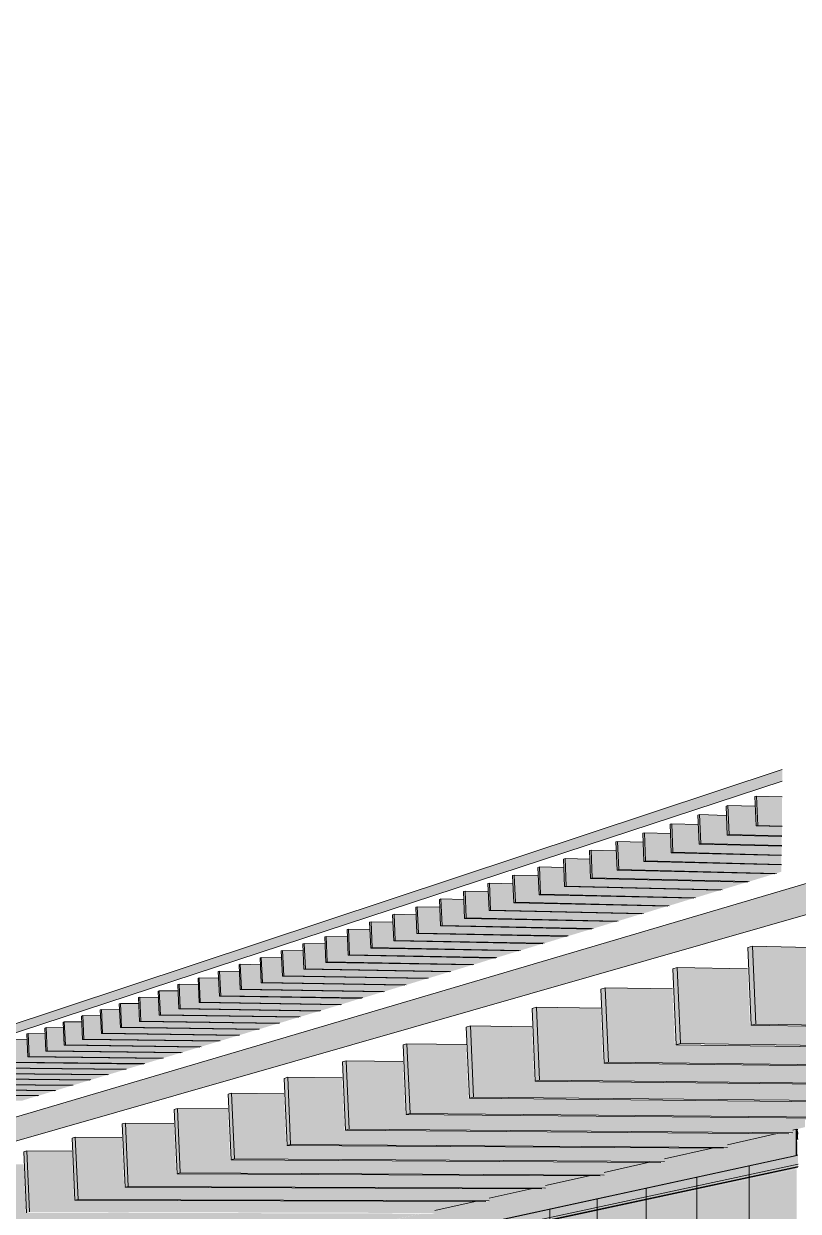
# Model space of a CAD drawing. Header units: inches. Extents: x 30764 to 30770, y -4780 to 4478.
# Drawn here: x 30766.6919 to 30766.7934, y 60.0903 to 60.2459 of the extents above; entities that cross this region are included whole.
import ezdxf

# ---------------------------------------------------------------- set-up
doc = ezdxf.new("R2010")
doc.units = ezdxf.units.IN
doc.header["$MEASUREMENT"] = 0
for name, color, linetype, lineweight in [('A-CLNG', 13, 'Continuous', 13), ('A-GLAZ-CURT', 52, 'Continuous', 9), ('A-GLAZ-CWMG', 51, 'Continuous', 9), ('A-ROOF', 132, 'Continuous', 13), ('A-WALL', 113, 'Continuous', 13), ('A-WALL-PATT', 111, 'Continuous', 13), ('S-BEAM', 12, 'Continuous', 9)]:
    doc.layers.add(name, color=color, linetype=linetype, lineweight=lineweight)

# ---------------------------------------------------------------- blocks, each defined once
blk = doc.blocks.new('FP_58-Entrance - Xcel')
at = {"layer": 'A-WALL-PATT', "lineweight": 9}
for p, q in [((-2804.07276, 59.93167), (-2804.07276, 60.09474)), ((-2804.06593, 59.9306), (-2804.06593, 60.09622)), ((-2804.07938, 59.93271), (-2804.07938, 60.0933)), ((-2804.08581, 59.93371), (-2804.08581, 60.0919)), ((-2804.09204, 59.93469), (-2804.09204, 60.09055))]:
    blk.add_line(p, q, dxfattribs=at)

msp = doc.modelspace()

# ---------------------------------------------------------------- hatches: boundary and pattern name
at = {"layer": 'A-CLNG', "lineweight": 5}
h = msp.add_hatch(color=256, dxfattribs=at)
h.paths.add_polyline_path([(30766.52343, 60.04037), (30766.52557, 60.04086), (30766.52343, 60.04082), (30766.52343, 60.04039)], flags=0)
h.paths.add_polyline_path([(30766.52702, 60.04118), (30766.52998, 60.04185), (30766.52702, 60.0418), (30766.52702, 60.04138)], flags=0)
h.paths.add_polyline_path([(30766.53146, 60.04219), (30766.53148, 60.04219), (30766.53461, 60.04289), (30766.53146, 60.04284), (30766.53146, 60.04252)], flags=0)
h.paths.add_polyline_path([(30766.53613, 60.04323), (30766.53948, 60.04399), (30766.53613, 60.04394), (30766.53613, 60.04326)], flags=0)
h.paths.add_polyline_path([(30766.54104, 60.04434), (30766.54106, 60.04434), (30766.54104, 60.04442)], flags=0)
h.paths.add_polyline_path([(30766.54626, 60.04507), (30766.54633, 60.04508), (30766.54713, 60.04508), (30766.54889, 60.04547), (30766.54892, 60.04566), (30766.54897, 60.04569), (30766.54897, 60.04596), (30766.54626, 60.04592), (30766.54626, 60.04508)], flags=0)
h.paths.add_polyline_path([(30766.55353, 60.04715), (30766.55377, 60.04721), (30766.55353, 60.0472)], flags=0)
h.paths.add_polyline_path([(30766.55544, 60.04758), (30766.5557, 60.04764), (30766.55544, 60.04762)], flags=0)
h.paths.add_polyline_path([(30766.55739, 60.04802), (30766.55767, 60.04808), (30766.55739, 60.04808)], flags=0)
h.paths.add_polyline_path([(30766.55937, 60.04847), (30766.55968, 60.04854), (30766.55937, 60.04853)], flags=0)
h.paths.add_polyline_path([(30766.5614, 60.04892), (30766.56173, 60.049), (30766.5614, 60.04899)], flags=0)
h.paths.add_polyline_path([(30766.56346, 60.04939), (30766.56381, 60.04947), (30766.56346, 60.04946)], flags=0)
h.paths.add_polyline_path([(30766.56556, 60.04986), (30766.56594, 60.04994), (30766.56556, 60.04994)], flags=0)
h.paths.add_polyline_path([(30766.5677, 60.05034), (30766.5681, 60.05043), (30766.5677, 60.05043)], flags=0)
h.paths.add_polyline_path([(30766.56989, 60.05083), (30766.57031, 60.05093), (30766.56989, 60.05092)], flags=0)
h.paths.add_polyline_path([(30766.57211, 60.05134), (30766.57257, 60.05144), (30766.57211, 60.05143)], flags=0)
h.paths.add_polyline_path([(30766.57438, 60.05185), (30766.57486, 60.05195), (30766.57438, 60.05195)], flags=0)
h.paths.add_polyline_path([(30766.5767, 60.05237), (30766.57721, 60.05248), (30766.5767, 60.05248)], flags=0)
h.paths.add_polyline_path([(30766.57906, 60.0529), (30766.5796, 60.05302), (30766.57906, 60.05302)], flags=0)
h.paths.add_polyline_path([(30766.58148, 60.05344), (30766.58205, 60.05357), (30766.58148, 60.05357)], flags=0)
h.paths.add_polyline_path([(30766.58394, 60.054), (30766.58454, 60.05413), (30766.58394, 60.05413)], flags=0)
h.paths.add_polyline_path([(30766.58645, 60.05456), (30766.58709, 60.05471), (30766.58645, 60.0547)], flags=0)
h.paths.add_polyline_path([(30766.58902, 60.05514), (30766.58969, 60.05529), (30766.58902, 60.05529)], flags=0)
h.paths.add_polyline_path([(30766.59164, 60.05573), (30766.59235, 60.05589), (30766.59164, 60.05588)], flags=0)
h.paths.add_polyline_path([(30766.59432, 60.05634), (30766.59507, 60.0565), (30766.59432, 60.0565)], flags=0)
h.paths.add_polyline_path([(30766.59706, 60.05695), (30766.59784, 60.05713), (30766.59706, 60.05711)], flags=0)
h.paths.add_polyline_path([(30766.59986, 60.05758), (30766.60068, 60.05777), (30766.59986, 60.05772)], flags=0)
h.paths.add_polyline_path([(30766.60272, 60.05823), (30766.60358, 60.05842), (30766.60272, 60.05841), (30766.60272, 60.05836)], flags=0)
h.paths.add_polyline_path([(30766.60564, 60.05888), (30766.60655, 60.05909), (30766.60564, 60.05908), (30766.60564, 60.059)], flags=0)
h.paths.add_polyline_path([(30766.60863, 60.05956), (30766.60959, 60.05977), (30766.60863, 60.05976), (30766.60863, 60.05966)], flags=0)
h.paths.add_polyline_path([(30766.6117, 60.06025), (30766.6127, 60.06047), (30766.6117, 60.06046), (30766.6117, 60.06034)], flags=0)
h.paths.add_polyline_path([(30766.61483, 60.06095), (30766.61588, 60.06119), (30766.61483, 60.06118), (30766.61483, 60.06103)], flags=0)
h.paths.add_polyline_path([(30766.61804, 60.06167), (30766.61914, 60.06192), (30766.61804, 60.06191), (30766.61804, 60.06174)], flags=0)
h.paths.add_polyline_path([(30766.62132, 60.06241), (30766.62248, 60.06267), (30766.62132, 60.06267), (30766.62132, 60.06246)], flags=0)
h.paths.add_polyline_path([(30766.62468, 60.06317), (30766.6259, 60.06345), (30766.62468, 60.06344), (30766.62468, 60.0632)], flags=0)
h.paths.add_polyline_path([(30766.62813, 60.06395), (30766.62941, 60.06423), (30766.62813, 60.06423), (30766.62813, 60.06396)], flags=0)
h.paths.add_polyline_path([(30766.63166, 60.06474), (30766.633, 60.06504), (30766.63166, 60.06503), (30766.63166, 60.06477)], flags=0)
h.paths.add_polyline_path([(30766.63529, 60.06556), (30766.63668, 60.06587), (30766.63529, 60.06586), (30766.63529, 60.06561)], flags=0)
h.paths.add_polyline_path([(30766.639, 60.06639), (30766.64047, 60.06672), (30766.639, 60.06672), (30766.639, 60.06642)], flags=0)
h.paths.add_polyline_path([(30766.64281, 60.06725), (30766.64434, 60.0676), (30766.64281, 60.06759), (30766.64281, 60.0673)], flags=0)
h.paths.add_polyline_path([(30766.65485, 60.06996), (30766.65662, 60.07036), (30766.65485, 60.07035), (30766.65485, 60.07011)], flags=0)
h.paths.add_polyline_path([(30766.65909, 60.07092), (30766.66093, 60.07133), (30766.65909, 60.07133), (30766.65909, 60.0711)], flags=0)
h.paths.add_polyline_path([(30766.66344, 60.0719), (30766.66537, 60.07233), (30766.66344, 60.07233), (30766.66344, 60.07211)], flags=0)
h.paths.add_polyline_path([(30766.66791, 60.0729), (30766.66994, 60.07336), (30766.66791, 60.07335), (30766.66791, 60.07316)], flags=0)
h.paths.add_polyline_path([(30766.67251, 60.07394), (30766.67463, 60.07442), (30766.67251, 60.07441), (30766.67251, 60.07423)], flags=0)
h.paths.add_polyline_path([(30766.67724, 60.075), (30766.67947, 60.0755), (30766.67724, 60.0755), (30766.67724, 60.07513)], flags=0)
h.paths.add_polyline_path([(30766.68211, 60.0761), (30766.68444, 60.07663), (30766.68211, 60.07662), (30766.68211, 60.07648)], flags=0)
h.paths.add_polyline_path([(30766.68712, 60.07723), (30766.68957, 60.07778), (30766.68712, 60.07778), (30766.68712, 60.07766)], flags=0)
h.paths.add_polyline_path([(30766.69229, 60.07839), (30766.69485, 60.07897), (30766.69229, 60.07895), (30766.69229, 60.07887)], flags=0)
h.paths.add_polyline_path([(30766.69761, 60.07959), (30766.7003, 60.0802), (30766.69761, 60.0802), (30766.69761, 60.08013)], flags=0)
h.paths.add_polyline_path([(30766.7031, 60.08079), (30766.70609, 60.08146), (30766.7031, 60.08146), (30766.7031, 60.08142)], flags=0)
h.paths.add_polyline_path([(30766.70877, 60.08206), (30766.71189, 60.08277), (30766.70877, 60.08275)], flags=0)
h.paths.add_polyline_path([(30766.71461, 60.08338), (30766.71788, 60.08411), (30766.71461, 60.0841)], flags=0)
h.paths.add_polyline_path([(30766.72064, 60.08473), (30766.72407, 60.08551), (30766.72064, 60.08552), (30766.72064, 60.08545)], flags=0)
h.paths.add_polyline_path([(30766.72688, 60.08614), (30766.73047, 60.08695), (30766.72688, 60.08694), (30766.72688, 60.08685)], flags=0)
h.paths.add_polyline_path([(30766.73332, 60.08759), (30766.73708, 60.08843), (30766.73332, 60.08845), (30766.73332, 60.08829)], flags=0)
h.paths.add_polyline_path([(30766.73998, 60.08909), (30766.74393, 60.08998), (30766.73998, 60.09), (30766.73998, 60.08977)], flags=0)
h.paths.add_polyline_path([(30766.74688, 60.09064), (30766.75102, 60.09157), (30766.74688, 60.0916), (30766.74688, 60.09131)], flags=0)
h.paths.add_polyline_path([(30766.75402, 60.09225), (30766.75837, 60.09322), (30766.75402, 60.09326), (30766.75402, 60.09291)], flags=0)
h.paths.add_polyline_path([(30766.76142, 60.09391), (30766.76598, 60.09494), (30766.76142, 60.09497), (30766.76142, 60.09455)], flags=0)
h.paths.add_polyline_path([(30766.76909, 60.09564), (30766.77388, 60.09672), (30766.76909, 60.09676), (30766.76909, 60.09586)], flags=0)
h.paths.add_polyline_path([(30766.77705, 60.09743), (30766.78209, 60.09856), (30766.77705, 60.09861), (30766.77705, 60.09803)], flags=0)
h.paths.add_polyline_path([(30766.78531, 60.09929), (30766.79061, 60.10048), (30766.78531, 60.10054), (30766.78531, 60.09987)], flags=0)
h.paths.add_polyline_path([(30766.79389, 60.10122), (30766.79426, 60.10133), (30766.79426, 60.10226), (30766.79544, 60.10252), (30766.79389, 60.10254), (30766.79389, 60.10124)], flags=0)
h.paths.add_polyline_path([(30766.80281, 60.1042), (30766.80459, 60.1046), (30766.80281, 60.10462)], flags=0)
h.paths.add_polyline_path([(30766.8121, 60.10631), (30766.81413, 60.10677), (30766.8121, 60.1068)], flags=0)
h.paths.add_polyline_path([(30766.82177, 60.1085), (30766.82407, 60.10903), (30766.82177, 60.10906)], flags=0)
h.paths.add_polyline_path([(30766.83184, 60.11079), (30766.83443, 60.11138), (30766.83184, 60.11142)], flags=0)
h.paths.add_polyline_path([(30766.84235, 60.11318), (30766.84471, 60.11371), (30766.84471, 60.11385), (30766.84235, 60.11389)], flags=0)
h.paths.add_polyline_path([(30766.85333, 60.11627), (30766.85416, 60.11646), (30766.85333, 60.11647)], flags=0)
h.paths.add_polyline_path([(30766.86479, 60.11828), (30766.86841, 60.1191), (30766.86479, 60.11918)], flags=0)
h.paths.add_polyline_path([(30766.87679, 60.121), (30766.88081, 60.12191), (30766.87679, 60.12201)], flags=0)
h.paths.add_polyline_path([(30766.88935, 60.12385), (30766.89381, 60.12487), (30766.88935, 60.12498)], flags=0)
h.paths.add_polyline_path([(30766.90252, 60.12685), (30766.90745, 60.12797), (30766.90252, 60.1281)], flags=0)
h.paths.add_polyline_path([(30766.91634, 60.12999), (30766.92179, 60.13122), (30766.91634, 60.13138), (30766.91634, 60.1302)], flags=0)
h.paths.add_polyline_path([(30766.93086, 60.13328), (30766.93687, 60.13465), (30766.93086, 60.13483), (30766.93086, 60.13331)], flags=0)
h.paths.add_polyline_path([(30766.94614, 60.13746), (30766.95005, 60.13835), (30766.94614, 60.13848), (30766.94614, 60.13775)], flags=0)
h.paths.add_polyline_path([(30766.96223, 60.14113), (30766.96677, 60.14217), (30766.96223, 60.14233), (30766.96223, 60.14166)], flags=0)
h.paths.add_polyline_path([(30766.97921, 60.14501), (30766.98444, 60.1462), (30766.97921, 60.1464)], flags=0)
h.paths.add_polyline_path([(30766.99715, 60.1491), (30767.00315, 60.15047), (30766.99715, 60.15072), (30766.99715, 60.15021)], flags=0)
h.paths.add_polyline_path([(30767.01613, 60.15344), (30767.02298, 60.155), (30767.01613, 60.1553), (30767.01613, 60.15458)], flags=0)
h.paths.add_polyline_path([(30767.03625, 60.15803), (30767.04404, 60.15981), (30767.03625, 60.16018)], flags=0)
h.paths.add_polyline_path([(30767.05761, 60.16291), (30767.06644, 60.16492), (30767.05761, 60.16537), (30767.05761, 60.16512)], flags=0)
h.paths.add_polyline_path([(30767.08033, 60.16809), (30767.09033, 60.17038), (30767.08033, 60.17093), (30767.08033, 60.16962)], flags=0)
h.paths.add_polyline_path([(30767.10454, 60.17362), (30767.11586, 60.17621), (30767.10454, 60.17688), (30767.10454, 60.17415)], flags=0)
h.paths.add_polyline_path([(30767.1304, 60.17953), (30767.14319, 60.18245), (30767.1304, 60.18327), (30767.1304, 60.18287)], flags=0)
h.paths.add_polyline_path([(30767.15808, 60.18585), (30767.17253, 60.18915), (30767.15808, 60.19015), (30767.15808, 60.1879)], flags=0)
h.paths.add_polyline_path([(30767.18778, 60.19263), (30767.2041, 60.19635), (30767.18778, 60.19759), (30767.18778, 60.19318)], flags=0)
h.paths.add_polyline_path([(30767.21973, 60.19992), (30767.22079, 60.20016), (30767.22079, 60.21652), (30767.20924, 60.21367), (30767.21973, 60.21275), (30767.21973, 60.19998)], flags=0)
msp.add_hatch(color=256, dxfattribs=at).paths.add_polyline_path([(30766.79315, 60.09971), (30766.79336, 60.09976), (30766.79335, 60.10045), (30766.79315, 60.10045), (30766.79315, 60.09997)], flags=0)
at = {"layer": 'A-GLAZ-CWMG', "lineweight": 5}
for points in [[(30766.70279, 60.07799), (30766.79309, 60.09762), (30766.79309, 60.10103), (30766.79268, 60.10094), (30766.79268, 60.10058), (30766.79214, 60.10046), (30766.79063, 60.10048), (30766.78412, 60.09901), (30766.78412, 60.09866), (30766.7836, 60.09854), (30766.7821, 60.09856), (30766.77588, 60.09716), (30766.77588, 60.09681), (30766.77537, 60.0967), (30766.7739, 60.09671), (30766.76794, 60.09534), (30766.76794, 60.09503), (30766.76745, 60.09492), (30766.766, 60.09493), (30766.76028, 60.09365), (30766.76028, 60.09332), (30766.75981, 60.09321), (30766.75838, 60.09322), (30766.7529, 60.09199), (30766.7529, 60.09166), (30766.75245, 60.09156), (30766.75104, 60.09157), (30766.74577, 60.09038), (30766.74577, 60.09006), (30766.74534, 60.08996), (30766.74395, 60.08997), (30766.73889, 60.08883), (30766.73889, 60.08852), (30766.73847, 60.08843), (30766.7371, 60.08843), (30766.73224, 60.08734), (30766.73224, 60.08703), (30766.73183, 60.08694), (30766.7304, 60.08692), (30766.72582, 60.08589), (30766.72582, 60.08559), (30766.72542, 60.0855), (30766.72409, 60.0855), (30766.7196, 60.08449), (30766.7196, 60.08419), (30766.71922, 60.08411), (30766.71783, 60.08409), (30766.71358, 60.08314), (30766.71358, 60.08284), (30766.71321, 60.08276), (30766.71183, 60.08274), (30766.70775, 60.08183), (30766.70775, 60.08154), (30766.70739, 60.08146), (30766.70611, 60.08146), (30766.70279, 60.08071), (30766.70279, 60.07857)], [(30766.79325, 60.09761), (30766.79317, 60.09769), (30766.79317, 60.10095), (30766.79337, 60.10095), (30766.79334, 60.10102), (30766.79309, 60.10103), (30766.79309, 60.09762)]]:
    msp.add_hatch(color=256, dxfattribs=at).paths.add_polyline_path(points, flags=0)
h = msp.add_hatch(color=256, dxfattribs=at)
h.paths.add_polyline_path([(30766.7049, 60.07747), (30766.74088, 60.0852), (30766.74088, 60.08625), (30766.7049, 60.07843), (30766.7049, 60.07798)], flags=0)
h.paths.add_polyline_path([(30766.74351, 60.08576), (30766.74487, 60.08605), (30766.74487, 60.08711), (30766.74351, 60.08682)], flags=0)
h.paths.add_polyline_path([(30766.74754, 60.08663), (30766.79334, 60.09646), (30766.79334, 60.09945), (30766.79313, 60.0994), (30766.79313, 60.0977), (30766.79321, 60.09762), (30766.74754, 60.0877)], flags=0)
h = msp.add_hatch(color=256, dxfattribs=at)
h.paths.add_polyline_path([(30766.7046, 60.07717), (30766.74088, 60.08493), (30766.74088, 60.0852), (30766.7046, 60.07741)], flags=0)
h.paths.add_polyline_path([(30766.74319, 60.08543), (30766.74488, 60.08579), (30766.74488, 60.08605), (30766.74319, 60.08569), (30766.74319, 60.08546)], flags=0)
h.paths.add_polyline_path([(30766.74722, 60.08629), (30766.79335, 60.09616), (30766.79335, 60.09646), (30766.74722, 60.08656)], flags=0)
at = {"layer": 'A-ROOF', "lineweight": 5}
h = msp.add_hatch(color=256, dxfattribs=at)
h.paths.add_polyline_path([(30766.62815, 60.09314), (30766.79129, 60.14664), (30766.79129, 60.14817), (30766.62815, 60.09412)], flags=0)
h.paths.add_polyline_path([(30767.47737, 60.37162), (30767.73992, 60.45771), (30767.73992, 60.46249), (30767.47101, 60.37339)], flags=0)
msp.add_hatch(color=256, dxfattribs=at).paths.add_polyline_path([(30766.52407, 60.05162), (30766.8303, 60.13946), (30766.83011, 60.14384), (30766.52407, 60.05327)], flags=0)
at = {"layer": 'S-BEAM'}
for points in [[(30766.78785, 60.14079), (30766.78808, 60.14086), (30766.78792, 60.1447), (30766.78769, 60.14463)], [(30766.78408, 60.1396), (30766.78432, 60.13967), (30766.78415, 60.14347), (30766.78392, 60.1434)], [(30766.78038, 60.13842), (30766.78061, 60.13849), (30766.78045, 60.14227), (30766.78022, 60.14219)], [(30766.77317, 60.13613), (30766.77339, 60.1362), (30766.77323, 60.13991), (30766.77301, 60.13984)], [(30766.77675, 60.13727), (30766.77697, 60.13734), (30766.77681, 60.14108), (30766.77659, 60.14101)], [(30766.76965, 60.13501), (30766.76986, 60.13508), (30766.76971, 60.13876), (30766.76949, 60.13869)], [(30766.76618, 60.13392), (30766.7664, 60.13398), (30766.76624, 60.13763), (30766.76603, 60.13756)], [(30766.75943, 60.13177), (30766.75963, 60.13184), (30766.75948, 60.13543), (30766.75927, 60.13536)], [(30766.76278, 60.13284), (30766.76299, 60.1329), (30766.76283, 60.13652), (30766.76262, 60.13645)], [(30766.75613, 60.13073), (30766.75633, 60.13079), (30766.75618, 60.13435), (30766.75597, 60.13429), (30766.75609, 60.13157)], [(30766.74968, 60.12868), (30766.74988, 60.12874), (30766.74973, 60.13225), (30766.74953, 60.13219), (30766.74956, 60.13158)], [(30766.75288, 60.12969), (30766.75308, 60.12976), (30766.75293, 60.13329), (30766.75273, 60.13323), (30766.7528, 60.13157)], [(30766.74654, 60.12768), (30766.74673, 60.12774), (30766.74658, 60.13122), (30766.74639, 60.13116)], [(30766.74039, 60.12573), (30766.74058, 60.12579), (30766.74042, 60.12922), (30766.74024, 60.12916)], [(30766.74344, 60.1267), (30766.74363, 60.12676), (30766.74348, 60.13021), (30766.74329, 60.13015)], [(30766.73739, 60.12478), (30766.73757, 60.12484), (30766.73742, 60.12824), (30766.73724, 60.12818)], [(30766.73151, 60.12291), (30766.73169, 60.12297), (30766.73154, 60.12632), (30766.73136, 60.12626)], [(30766.73443, 60.12384), (30766.73461, 60.1239), (30766.73446, 60.12727), (30766.73428, 60.12721)], [(30766.72581, 60.12111), (30766.72598, 60.12116), (30766.72584, 60.12446), (30766.72567, 60.12441)], [(30766.72864, 60.122), (30766.72882, 60.12206), (30766.72867, 60.12539), (30766.72849, 60.12533)], [(30766.72302, 60.12022), (30766.72319, 60.12028), (30766.72305, 60.12355), (30766.72288, 60.1235)], [(30766.71757, 60.11849), (30766.71773, 60.11854), (30766.71759, 60.12177), (30766.71742, 60.12172)], [(30766.72027, 60.11935), (30766.72044, 60.1194), (30766.7203, 60.12266), (30766.72013, 60.1226)], [(30766.71226, 60.11681), (30766.71243, 60.11686), (30766.71229, 60.12004), (30766.71212, 60.11999), (30766.71223, 60.11759)], [(30766.7149, 60.11764), (30766.71506, 60.1177), (30766.71492, 60.1209), (30766.71476, 60.12085)], [(30766.70711, 60.11517), (30766.70727, 60.11522), (30766.70713, 60.11836), (30766.70697, 60.11831), (30766.707, 60.1176)], [(30766.70967, 60.11599), (30766.70983, 60.11604), (30766.70969, 60.1192), (30766.70953, 60.11914), (30766.7096, 60.1176)], [(30766.7021, 60.11358), (30766.70226, 60.11363), (30766.70212, 60.11673), (30766.70196, 60.11668)], [(30766.70459, 60.11437), (30766.70475, 60.11442), (30766.70461, 60.11754), (30766.70445, 60.11749)], [(30766.69723, 60.11204), (30766.69738, 60.11209), (30766.69724, 60.11514), (30766.69709, 60.11509)], [(30766.69965, 60.11281), (30766.6998, 60.11285), (30766.69966, 60.11593), (30766.69951, 60.11588)], [(30766.69248, 60.11053), (30766.69263, 60.11058), (30766.6925, 60.11359), (30766.69235, 60.11354)], [(30766.69484, 60.11128), (30766.69499, 60.11133), (30766.69485, 60.11436), (30766.69471, 60.11431)]]:
    msp.add_hatch(color=256, dxfattribs=at).paths.add_polyline_path(points, flags=0)
at = {"layer": 'S-BEAM', "lineweight": 5}
for points in [[(30766.79127, 60.14078), (30766.79127, 60.14461), (30766.78792, 60.1447), (30766.78808, 60.14086)], [(30766.79125, 60.13948), (30766.79125, 60.1407), (30766.78783, 60.1408), (30766.78772, 60.14337), (30766.78415, 60.14347), (30766.78432, 60.13967), (30766.78806, 60.13957)], [(30766.79122, 60.13822), (30766.79122, 60.13941), (30766.78406, 60.1396), (30766.78395, 60.14217), (30766.78045, 60.14227), (30766.78061, 60.13849), (30766.78632, 60.13834)], [(30766.79118, 60.13576), (30766.79118, 60.13691), (30766.77672, 60.13727), (30766.77661, 60.13982), (30766.77323, 60.13991), (30766.77339, 60.1362), (30766.78627, 60.13588)], [(30766.7912, 60.13698), (30766.7912, 60.13815), (30766.78036, 60.13843), (30766.78025, 60.14099), (30766.77681, 60.14108), (30766.77697, 60.13734), (30766.78629, 60.1371)], [(30766.79054, 60.13458), (30766.79116, 60.13479), (30766.79116, 60.13569), (30766.77315, 60.13614), (30766.77304, 60.13868), (30766.76971, 60.13876), (30766.76986, 60.13508), (30766.78625, 60.13469)], [(30766.78694, 60.1335), (30766.7903, 60.13452), (30766.76963, 60.13502), (30766.76952, 60.13755), (30766.76624, 60.13763), (30766.7664, 60.13398), (30766.78623, 60.13351)], [(30766.77992, 60.13138), (30766.78317, 60.13237), (30766.76276, 60.13284), (30766.76265, 60.13535), (30766.75948, 60.13543), (30766.75963, 60.13184), (30766.77478, 60.1315)], [(30766.7834, 60.13243), (30766.7867, 60.13344), (30766.76616, 60.13392), (30766.76606, 60.13644), (30766.76283, 60.13652), (30766.76299, 60.1329), (30766.77672, 60.13258)], [(30766.77649, 60.13034), (30766.77968, 60.13132), (30766.75941, 60.13178), (30766.7593, 60.13428), (30766.75618, 60.13435), (30766.75633, 60.13079), (30766.77476, 60.13038)], [(30766.76979, 60.12833), (30766.77288, 60.12927), (30766.75286, 60.1297), (30766.75275, 60.13218), (30766.74973, 60.13225), (30766.74988, 60.12874), (30766.7633, 60.12846)], [(30766.77311, 60.12933), (30766.77626, 60.13029), (30766.75611, 60.13073), (30766.756, 60.13322), (30766.75293, 60.13329), (30766.75308, 60.12976), (30766.76332, 60.12954)], [(30766.76652, 60.12734), (30766.76956, 60.12827), (30766.74966, 60.12869), (30766.74956, 60.13116), (30766.74658, 60.13122), (30766.74673, 60.12774), (30766.76328, 60.1274)], [(30766.76012, 60.12541), (30766.76307, 60.12631), (30766.74342, 60.1267), (30766.74331, 60.12916), (30766.74043, 60.12922), (30766.74058, 60.12579), (30766.75183, 60.12557)], [(30766.76329, 60.12637), (30766.76629, 60.12728), (30766.74652, 60.12769), (30766.74641, 60.13015), (30766.74348, 60.13021), (30766.74363, 60.12676), (30766.76326, 60.12637)], [(30766.75699, 60.12447), (30766.7599, 60.12536), (30766.74037, 60.12574), (30766.74026, 60.12818), (30766.73742, 60.12824), (30766.73757, 60.12484), (30766.75181, 60.12457)], [(30766.75088, 60.12262), (30766.7537, 60.12349), (30766.73441, 60.12384), (30766.73426, 60.12627), (30766.73154, 60.12632), (30766.73169, 60.12297), (30766.74607, 60.12271)], [(30766.75391, 60.12354), (30766.75678, 60.12441), (30766.73737, 60.12478), (30766.73726, 60.12722), (30766.73446, 60.12727), (30766.73461, 60.1239), (30766.75179, 60.12358)], [(30766.74494, 60.12083), (30766.74769, 60.12167), (30766.72862, 60.12201), (30766.72848, 60.12441), (30766.72584, 60.12446), (30766.72598, 60.12116), (30766.74032, 60.12091)], [(30766.74789, 60.12172), (30766.75067, 60.12257), (30766.73149, 60.12292), (30766.73135, 60.12533), (30766.72867, 60.12539), (30766.72882, 60.12206), (30766.74605, 60.12176)], [(30766.78721, 60.11466), (30766.78783, 60.11482), (30766.7874, 60.12502), (30766.78677, 60.12484), (30766.78713, 60.11646)], [(30766.84979, 60.11391), (30766.84979, 60.11543), (30766.85333, 60.11627), (30766.85333, 60.11647), (30766.79734, 60.11737), (30766.79703, 60.12483), (30766.7874, 60.12502), (30766.78783, 60.11482), (30766.84666, 60.11396)], [(30766.74204, 60.11996), (30766.74474, 60.12078), (30766.72579, 60.12111), (30766.72565, 60.1235), (30766.72305, 60.12355), (30766.72319, 60.12028), (30766.7403, 60.11999)], [(30766.73636, 60.11825), (30766.73898, 60.11905), (30766.72026, 60.11935), (30766.72011, 60.12173), (30766.71759, 60.12177), (30766.71773, 60.11854), (30766.73633, 60.11825)], [(30766.73918, 60.1191), (30766.74184, 60.11991), (30766.723, 60.12023), (30766.72286, 60.12261), (30766.7203, 60.12266), (30766.72044, 60.1194), (30766.72887, 60.11927)], [(30766.77737, 60.11211), (30766.77797, 60.11227), (30766.77754, 60.12224), (30766.77694, 60.12207), (30766.77718, 60.11649)], [(30766.84086, 60.11143), (30766.84086, 60.11283), (30766.84235, 60.11318), (30766.84235, 60.11389), (30766.78705, 60.1147), (30766.78674, 60.12207), (30766.77754, 60.12224), (30766.77797, 60.11227), (30766.82393, 60.11165)], [(30766.73083, 60.11658), (30766.73339, 60.11736), (30766.71488, 60.11765), (30766.71474, 60.12), (30766.71229, 60.12004), (30766.71243, 60.11686), (30766.72895, 60.11661)], [(30766.73357, 60.11741), (30766.73608, 60.1182), (30766.71755, 60.11849), (30766.71741, 60.12086), (30766.71492, 60.1209), (30766.71506, 60.1177), (30766.72883, 60.11748)], [(30766.72546, 60.11496), (30766.72795, 60.11572), (30766.70965, 60.11599), (30766.70951, 60.11832), (30766.70713, 60.11836), (30766.70727, 60.11522), (30766.72499, 60.11497)], [(30766.72813, 60.11577), (30766.73065, 60.11653), (30766.71225, 60.11685), (30766.71211, 60.11916), (30766.70969, 60.1192), (30766.70983, 60.11604), (30766.72528, 60.11581)], [(30766.76796, 60.10968), (30766.76853, 60.10983), (30766.76811, 60.11958), (30766.76754, 60.11942), (30766.76766, 60.11653)], [(30766.83038, 60.10907), (30766.83038, 60.11045), (30766.83184, 60.11079), (30766.83184, 60.11142), (30766.77722, 60.11215), (30766.7769, 60.11943), (30766.76811, 60.11958), (30766.76853, 60.10983), (30766.82379, 60.10915)], [(30766.72024, 60.11339), (30766.72266, 60.11413), (30766.70457, 60.11438), (30766.70443, 60.11669), (30766.70212, 60.11673), (30766.70226, 60.11363), (30766.71733, 60.11343)], [(30766.72283, 60.11417), (30766.72528, 60.11492), (30766.70709, 60.11518), (30766.70696, 60.1175), (30766.70461, 60.11754), (30766.70475, 60.11442), (30766.72139, 60.11419)], [(30766.75894, 60.10735), (30766.75949, 60.10749), (30766.75908, 60.11703), (30766.75853, 60.11688), (30766.75885, 60.1096)], [(30766.82032, 60.10682), (30766.82032, 60.10817), (30766.82177, 60.1085), (30766.82177, 60.10906), (30766.76781, 60.10971), (30766.7675, 60.1169), (30766.75908, 60.11703), (30766.75949, 60.10749), (30766.81235, 60.10691)], [(30766.71516, 60.11186), (30766.71751, 60.11257), (30766.69963, 60.11281), (30766.69949, 60.11511), (30766.69724, 60.11514), (30766.69738, 60.11209), (30766.71062, 60.11192)], [(30766.71768, 60.11262), (30766.72007, 60.11334), (30766.70208, 60.11359), (30766.70195, 60.11589), (30766.69966, 60.11593), (30766.6998, 60.11285), (30766.71731, 60.11262)], [(30766.71022, 60.11037), (30766.7125, 60.11106), (30766.69482, 60.11128), (30766.69469, 60.11356), (30766.6925, 60.11359), (30766.69263, 60.11058), (30766.70584, 60.11042)], [(30766.71267, 60.11111), (30766.71499, 60.11181), (30766.69721, 60.11204), (30766.69708, 60.11433), (30766.69485, 60.11436), (30766.69499, 60.11133), (30766.70704, 60.11118)], [(30766.75031, 60.10511), (30766.75083, 60.10525), (30766.75043, 60.11459), (30766.7499, 60.11444), (30766.75011, 60.10963)], [(30766.81068, 60.10466), (30766.81068, 60.10597), (30766.8121, 60.10631), (30766.8121, 60.1068), (30766.7588, 60.10738), (30766.75849, 60.11448), (30766.75043, 60.11459), (30766.75083, 60.10525), (30766.80092, 60.10475)], [(30766.7054, 60.10892), (30766.70763, 60.10959), (30766.69014, 60.1098), (30766.69001, 60.11206), (30766.68788, 60.11208), (30766.68801, 60.10911), (30766.7001, 60.10898)], [(30766.70779, 60.10964), (30766.71005, 60.11032), (30766.69247, 60.11054), (30766.69233, 60.1128), (30766.69017, 60.11283), (30766.6903, 60.10984), (30766.70582, 60.10966)], [(30766.74202, 60.10297), (30766.74253, 60.1031), (30766.74213, 60.11225), (30766.74163, 60.11211), (30766.74188, 60.10618)], [(30766.80141, 60.10258), (30766.80141, 60.10387), (30766.80281, 60.1042), (30766.80281, 60.10462), (30766.75017, 60.10514), (30766.74986, 60.11215), (30766.74213, 60.11225), (30766.74253, 60.1031), (30766.80078, 60.10258)], [(30766.70071, 60.1075), (30766.70288, 60.10816), (30766.68559, 60.10835), (30766.68546, 60.11059), (30766.68338, 60.11062), (30766.68351, 60.10769), (30766.70006, 60.10751)], [(30766.70304, 60.1082), (30766.70524, 60.10887), (30766.68785, 60.10907), (30766.68772, 60.11132), (30766.68561, 60.11135), (30766.68574, 60.10839), (30766.70008, 60.10824)], [(30766.69614, 60.10612), (30766.69825, 60.10677), (30766.68115, 60.10695), (30766.68102, 60.10917), (30766.679, 60.10919), (30766.67912, 60.10629), (30766.69432, 60.10614)], [(30766.69841, 60.10681), (30766.70055, 60.10746), (30766.68335, 60.10764), (30766.68322, 60.10987), (30766.68117, 60.1099), (30766.6813, 60.10699), (30766.69434, 60.10685)], [(30766.73407, 60.10091), (30766.73455, 60.10104), (30766.73416, 60.11), (30766.73368, 60.10987), (30766.73399, 60.10273)], [(30766.79268, 60.10058), (30766.79268, 60.10094), (30766.79316, 60.10103), (30766.79337, 60.10103), (30766.79337, 60.1011), (30766.79389, 60.10124), (30766.79389, 60.10254), (30766.74189, 60.103), (30766.74158, 60.10992), (30766.73416, 60.11), (30766.73455, 60.10104), (30766.78935, 60.10061)], [(30766.69168, 60.10478), (30766.69374, 60.10541), (30766.67683, 60.10557), (30766.6767, 60.10778), (30766.67472, 60.1078), (30766.67485, 60.10494), (30766.68287, 60.10486)], [(30766.6939, 60.10545), (30766.69598, 60.10608), (30766.67897, 60.10625), (30766.67885, 60.10847), (30766.67685, 60.10849), (30766.67697, 60.10561), (30766.68289, 60.10555)], [(30766.72643, 60.09893), (30766.72689, 60.09905), (30766.72651, 60.10785), (30766.72604, 60.10771), (30766.72641, 60.09927)], [(30766.78412, 60.09866), (30766.78412, 60.09901), (30766.78531, 60.09929), (30766.78531, 60.10054), (30766.73394, 60.10094), (30766.73364, 60.10777), (30766.72651, 60.10785), (30766.72689, 60.09905), (30766.77791, 60.0987)], [(30766.71908, 60.09703), (30766.71953, 60.09715), (30766.71915, 60.10577), (30766.7187, 60.10564), (30766.71898, 60.09929)], [(30766.77588, 60.09681), (30766.77588, 60.09716), (30766.77705, 60.09743), (30766.77705, 60.09861), (30766.7263, 60.09896), (30766.726, 60.1057), (30766.71915, 60.10577), (30766.71953, 60.09715), (30766.76648, 60.09687)], [(30766.71201, 60.0952), (30766.71244, 60.09531), (30766.71207, 60.10377), (30766.71164, 60.10365), (30766.71198, 60.09583)], [(30766.76794, 60.09503), (30766.76794, 60.09537), (30766.76909, 60.09564), (30766.76909, 60.09676), (30766.71895, 60.09705), (30766.71866, 60.10371), (30766.71207, 60.10377), (30766.71244, 60.09531), (30766.76636, 60.09504)], [(30766.7052, 60.09344), (30766.70562, 60.09355), (30766.70525, 60.10185), (30766.70483, 60.10173), (30766.70509, 60.09585)], [(30766.76028, 60.09332), (30766.76028, 60.09365), (30766.76142, 60.09391), (30766.76142, 60.09497), (30766.71189, 60.09522), (30766.7116, 60.1018), (30766.70525, 60.10185), (30766.70562, 60.09355), (30766.75492, 60.09334)], [(30766.69864, 60.09174), (30766.69904, 60.09185), (30766.69868, 60.1), (30766.69828, 60.09988), (30766.69861, 60.09238)], [(30766.7529, 60.09166), (30766.7529, 60.09199), (30766.75402, 60.09225), (30766.75402, 60.09326), (30766.70508, 60.09346), (30766.70479, 60.09995), (30766.69868, 60.1), (30766.69904, 60.09185), (30766.74349, 60.09169)], [(30766.79337, 60.10057), (30766.79333, 60.10083), (30766.79316, 60.10083), (30766.79316, 60.10058)], [(30766.69231, 60.0901), (30766.6927, 60.0902), (30766.69234, 60.09821), (30766.69195, 60.0981), (30766.69221, 60.0924)], [(30766.74577, 60.09006), (30766.74577, 60.09038), (30766.74688, 60.09064), (30766.74688, 60.0916), (30766.69852, 60.09176), (30766.69824, 60.09817), (30766.69234, 60.09821), (30766.6927, 60.0902), (30766.74338, 60.09007)], [(30766.73889, 60.08852), (30766.73889, 60.08883), (30766.73998, 60.08909), (30766.73998, 60.09), (30766.6922, 60.09012), (30766.69192, 60.09645), (30766.68623, 60.09649), (30766.68658, 60.08862), (30766.7376, 60.08852)]]:
    msp.add_hatch(color=256, dxfattribs=at).paths.add_polyline_path(points, flags=0)
h = msp.add_hatch(color=256, dxfattribs=at)
h.paths.add_polyline_path([(30766.71314, 60.07874), (30766.72364, 60.08101), (30766.72364, 60.08122), (30766.71314, 60.07897), (30766.71314, 60.07877)], flags=0)
h.paths.add_polyline_path([(30766.72807, 60.08192), (30766.74069, 60.08465), (30766.74069, 60.08486), (30766.72801, 60.08215), (30766.72806, 60.08196)], flags=0)
h.paths.add_polyline_path([(30766.76011, 60.08876), (30766.79315, 60.09584), (30766.79315, 60.09609), (30766.76005, 60.08901), (30766.76011, 60.08879)], flags=0)
h = msp.add_hatch(color=256, dxfattribs=at)
h.paths.add_polyline_path([(30766.71314, 60.07081), (30766.72364, 60.07282), (30766.72364, 60.08098), (30766.71314, 60.07874), (30766.71314, 60.07508)], flags=0)
h.paths.add_polyline_path([(30766.72807, 60.07367), (30766.74069, 60.0761), (30766.74069, 60.08461), (30766.72807, 60.08192), (30766.72807, 60.07506)], flags=0)
h.paths.add_polyline_path([(30766.76011, 60.07982), (30766.79315, 60.08616), (30766.79315, 60.09581), (30766.76011, 60.08876), (30766.76011, 60.08197)], flags=0)

# ---------------------------------------------------------------- linework, layer by layer
at = {"layer": 'A-CLNG'}
msp.add_line((30766.79336, 60.09976), (30766.79315, 60.09971), dxfattribs=at)
at = {"layer": 'A-GLAZ-CWMG'}
for p, q in [((30766.79309, 60.10103), (30766.79268, 60.10094)), ((30766.79334, 60.10102), (30766.79309, 60.10103)), ((30766.79309, 60.10103), (30766.79309, 60.09762)), ((30766.79063, 60.10048), (30766.78412, 60.09901)), ((30766.79317, 60.09769), (30766.79317, 60.10095)), ((30766.79317, 60.10095), (30766.79334, 60.10094)), ((30766.7821, 60.09856), (30766.77588, 60.09716)), ((30766.79309, 60.09762), (30766.70279, 60.07799)), ((30766.79325, 60.09761), (30766.70292, 60.07798)), ((30766.79335, 60.09646), (30766.74722, 60.08656)), ((30766.7739, 60.09671), (30766.76794, 60.09537)), ((30766.79309, 60.09762), (30766.79325, 60.09761)), ((30766.79325, 60.09769), (30766.79317, 60.09769)), ((30766.79325, 60.09769), (30766.79319, 60.09768)), ((30766.79325, 60.09761), (30766.79325, 60.09769)), ((30766.79335, 60.09616), (30766.74722, 60.08629)), ((30766.79334, 60.09605), (30766.74761, 60.08627)), ((30766.766, 60.09493), (30766.76028, 60.09365)), ((30766.75838, 60.09322), (30766.7529, 60.09199)), ((30766.75104, 60.09157), (30766.74577, 60.09038))]:
    msp.add_line(p, q, dxfattribs=at)
at = {"layer": 'A-ROOF'}
for p, q in [((30766.62815, 60.09412), (30766.79129, 60.14817)), ((30766.79129, 60.14664), (30766.62815, 60.09314)), ((30766.52407, 60.05327), (30766.83011, 60.14384)), ((30766.8303, 60.13946), (30766.52407, 60.05162))]:
    msp.add_line(p, q, dxfattribs=at)
at = {"layer": 'A-WALL'}
msp.add_line((30766.79334, 60.10094), (30766.79317, 60.10091), dxfattribs=at)
at = {"layer": 'S-BEAM'}
for p, q in [((30766.78792, 60.1447), (30766.78769, 60.14463)), ((30766.78769, 60.14463), (30766.78785, 60.14079)), ((30766.78808, 60.14086), (30766.78792, 60.1447)), ((30766.78792, 60.1447), (30766.79127, 60.14461)), ((30766.78415, 60.14347), (30766.78392, 60.1434)), ((30766.78392, 60.1434), (30766.78408, 60.1396)), ((30766.78432, 60.13967), (30766.78415, 60.14347)), ((30766.78415, 60.14347), (30766.78772, 60.14337)), ((30766.78045, 60.14227), (30766.78022, 60.14219)), ((30766.78022, 60.14219), (30766.78038, 60.13842)), ((30766.78061, 60.13849), (30766.78045, 60.14227)), ((30766.78045, 60.14227), (30766.78395, 60.14217)), ((30766.77323, 60.13991), (30766.77301, 60.13984)), ((30766.77339, 60.1362), (30766.77323, 60.13991)), ((30766.77323, 60.13991), (30766.77661, 60.13982)), ((30766.77681, 60.14108), (30766.77659, 60.14101)), ((30766.77659, 60.14101), (30766.77675, 60.13727)), ((30766.77697, 60.13734), (30766.77681, 60.14108)), ((30766.77681, 60.14108), (30766.78025, 60.14099)), ((30766.78785, 60.14079), (30766.78808, 60.14086)), ((30766.79127, 60.1407), (30766.78785, 60.14079)), ((30766.79127, 60.14078), (30766.78808, 60.14086)), ((30766.76971, 60.13876), (30766.76949, 60.13869)), ((30766.76949, 60.13869), (30766.76965, 60.13501)), ((30766.76986, 60.13508), (30766.76971, 60.13876)), ((30766.76971, 60.13876), (30766.77304, 60.13868)), ((30766.77301, 60.13984), (30766.77317, 60.13613)), ((30766.78038, 60.13842), (30766.78061, 60.13849)), ((30766.79122, 60.13814), (30766.78038, 60.13842)), ((30766.79122, 60.13822), (30766.78061, 60.13849)), ((30766.78408, 60.1396), (30766.78432, 60.13967)), ((30766.79124, 60.1394), (30766.78408, 60.1396)), ((30766.79125, 60.13948), (30766.78432, 60.13967)), ((30766.76624, 60.13763), (30766.76603, 60.13756)), ((30766.76603, 60.13756), (30766.76618, 60.13392)), ((30766.7664, 60.13398), (30766.76624, 60.13763)), ((30766.76624, 60.13763), (30766.76952, 60.13755)), ((30766.77675, 60.13727), (30766.77697, 60.13734)), ((30766.7912, 60.1369), (30766.77675, 60.13727)), ((30766.7912, 60.13698), (30766.77697, 60.13734)), ((30766.75948, 60.13543), (30766.75927, 60.13536)), ((30766.75927, 60.13536), (30766.75943, 60.13177)), ((30766.75963, 60.13184), (30766.75948, 60.13543)), ((30766.75948, 60.13543), (30766.76265, 60.13535)), ((30766.76283, 60.13652), (30766.76262, 60.13645)), ((30766.76262, 60.13645), (30766.76278, 60.13284)), ((30766.76299, 60.1329), (30766.76283, 60.13652)), ((30766.76283, 60.13652), (30766.76606, 60.13644)), ((30766.77317, 60.13613), (30766.77339, 60.1362)), ((30766.79118, 60.13568), (30766.77317, 60.13613)), ((30766.79118, 60.13576), (30766.77339, 60.1362)), ((30766.75618, 60.13435), (30766.75597, 60.13429)), ((30766.75597, 60.13429), (30766.75613, 60.13073)), ((30766.75633, 60.13079), (30766.75618, 60.13435)), ((30766.75618, 60.13435), (30766.7593, 60.13428)), ((30766.76618, 60.13392), (30766.7664, 60.13398)), ((30766.78672, 60.13343), (30766.76618, 60.13392)), ((30766.78694, 60.1335), (30766.7664, 60.13398)), ((30766.76965, 60.13501), (30766.76986, 60.13508)), ((30766.79032, 60.13451), (30766.76965, 60.13501)), ((30766.79054, 60.13458), (30766.76986, 60.13508)), ((30766.74973, 60.13225), (30766.74953, 60.13219)), ((30766.74953, 60.13219), (30766.74968, 60.12868)), ((30766.74988, 60.12874), (30766.74973, 60.13225)), ((30766.74973, 60.13225), (30766.75275, 60.13218)), ((30766.75293, 60.13329), (30766.75273, 60.13323)), ((30766.75273, 60.13323), (30766.75288, 60.12969)), ((30766.75308, 60.12976), (30766.75293, 60.13329)), ((30766.75293, 60.13329), (30766.756, 60.13322)), ((30766.76278, 60.13284), (30766.76299, 60.1329)), ((30766.78319, 60.13236), (30766.76278, 60.13284)), ((30766.7834, 60.13243), (30766.76299, 60.1329)), ((30766.74658, 60.13122), (30766.74639, 60.13116)), ((30766.74639, 60.13116), (30766.74654, 60.12768)), ((30766.74673, 60.12774), (30766.74658, 60.13122)), ((30766.74658, 60.13122), (30766.74956, 60.13116)), ((30766.75613, 60.13073), (30766.75633, 60.13079)), ((30766.77628, 60.13028), (30766.75613, 60.13073)), ((30766.77649, 60.13034), (30766.75633, 60.13079)), ((30766.75943, 60.13177), (30766.75963, 60.13184)), ((30766.7797, 60.13131), (30766.75943, 60.13177)), ((30766.77992, 60.13138), (30766.75963, 60.13184)), ((30766.74043, 60.12922), (30766.74024, 60.12916)), ((30766.74024, 60.12916), (30766.74039, 60.12573)), ((30766.74058, 60.12579), (30766.74043, 60.12922)), ((30766.74043, 60.12922), (30766.74331, 60.12916)), ((30766.74348, 60.13021), (30766.74329, 60.13015)), ((30766.74329, 60.13015), (30766.74344, 60.1267)), ((30766.74363, 60.12676), (30766.74348, 60.13021)), ((30766.74348, 60.13021), (30766.74641, 60.13015)), ((30766.75288, 60.12969), (30766.75308, 60.12976)), ((30766.7729, 60.12926), (30766.75288, 60.12969)), ((30766.77311, 60.12933), (30766.75308, 60.12976)), ((30766.73742, 60.12824), (30766.73724, 60.12818)), ((30766.73724, 60.12818), (30766.73739, 60.12478)), ((30766.73757, 60.12484), (30766.73742, 60.12824)), ((30766.73742, 60.12824), (30766.74026, 60.12818)), ((30766.74654, 60.12768), (30766.74673, 60.12774)), ((30766.76631, 60.12728), (30766.74654, 60.12768)), ((30766.76652, 60.12734), (30766.74673, 60.12774)), ((30766.74968, 60.12868), (30766.74988, 60.12874)), ((30766.76958, 60.12826), (30766.74968, 60.12868)), ((30766.76979, 60.12833), (30766.74988, 60.12874)), ((30766.73154, 60.12632), (30766.73136, 60.12626)), ((30766.73136, 60.12626), (30766.73151, 60.12291)), ((30766.73169, 60.12297), (30766.73154, 60.12632)), ((30766.73154, 60.12632), (30766.7343, 60.12627)), ((30766.73446, 60.12727), (30766.73428, 60.12721)), ((30766.73428, 60.12721), (30766.73443, 60.12384)), ((30766.73461, 60.1239), (30766.73446, 60.12727)), ((30766.73446, 60.12727), (30766.73726, 60.12722)), ((30766.74344, 60.1267), (30766.74363, 60.12676)), ((30766.76309, 60.12631), (30766.74344, 60.1267)), ((30766.76326, 60.12637), (30766.74363, 60.12676)), ((30766.72584, 60.12446), (30766.72567, 60.12441)), ((30766.72567, 60.12441), (30766.72581, 60.12111)), ((30766.72598, 60.12116), (30766.72584, 60.12446)), ((30766.72584, 60.12446), (30766.72852, 60.12441)), ((30766.72867, 60.12539), (30766.72849, 60.12533)), ((30766.72849, 60.12533), (30766.72864, 60.122)), ((30766.72882, 60.12206), (30766.72867, 60.12539)), ((30766.72867, 60.12539), (30766.73139, 60.12533)), ((30766.73739, 60.12478), (30766.73757, 60.12484)), ((30766.7568, 60.12441), (30766.73739, 60.12478)), ((30766.75699, 60.12447), (30766.73757, 60.12484)), ((30766.74039, 60.12573), (30766.74058, 60.12579)), ((30766.75992, 60.12535), (30766.74042, 60.12573)), ((30766.76012, 60.12541), (30766.74058, 60.12579)), ((30766.7874, 60.12502), (30766.78677, 60.12484)), ((30766.78677, 60.12484), (30766.78721, 60.11466)), ((30766.78783, 60.11482), (30766.7874, 60.12502)), ((30766.7874, 60.12502), (30766.79703, 60.12483)), ((30766.72305, 60.12355), (30766.72288, 60.1235)), ((30766.72288, 60.1235), (30766.72302, 60.12022)), ((30766.72319, 60.12028), (30766.72305, 60.12355)), ((30766.72305, 60.12355), (30766.72569, 60.1235)), ((30766.73151, 60.12291), (30766.73169, 60.12297)), ((30766.75069, 60.12257), (30766.73151, 60.12291)), ((30766.75088, 60.12262), (30766.73169, 60.12297)), ((30766.73443, 60.12384), (30766.73461, 60.1239)), ((30766.75372, 60.12348), (30766.73443, 60.12384)), ((30766.75391, 60.12354), (30766.73461, 60.1239)), ((30766.71759, 60.12177), (30766.71742, 60.12172)), ((30766.71742, 60.12172), (30766.71757, 60.11849)), ((30766.71773, 60.11854), (30766.71759, 60.12177)), ((30766.71759, 60.12177), (30766.72015, 60.12173)), ((30766.7203, 60.12266), (30766.72013, 60.1226)), ((30766.72013, 60.1226), (30766.72027, 60.11935)), ((30766.72044, 60.1194), (30766.7203, 60.12266)), ((30766.7203, 60.12266), (30766.7229, 60.12261)), ((30766.72864, 60.122), (30766.72882, 60.12206)), ((30766.7477, 60.12167), (30766.72864, 60.122)), ((30766.74789, 60.12172), (30766.72882, 60.12206)), ((30766.77754, 60.12224), (30766.77694, 60.12207)), ((30766.77694, 60.12207), (30766.77737, 60.11211)), ((30766.77797, 60.11227), (30766.77754, 60.12224)), ((30766.77754, 60.12224), (30766.78674, 60.12207)), ((30766.71229, 60.12004), (30766.71212, 60.11999)), ((30766.71212, 60.11999), (30766.71226, 60.11681)), ((30766.71243, 60.11686), (30766.71229, 60.12004)), ((30766.71229, 60.12004), (30766.71477, 60.12)), ((30766.71492, 60.1209), (30766.71476, 60.12085)), ((30766.71476, 60.12085), (30766.7149, 60.11764)), ((30766.71506, 60.1177), (30766.71492, 60.1209)), ((30766.71492, 60.1209), (30766.71744, 60.12086)), ((30766.72302, 60.12022), (30766.72319, 60.12028)), ((30766.74186, 60.11991), (30766.72302, 60.12022)), ((30766.74204, 60.11996), (30766.72319, 60.12028)), ((30766.72581, 60.12111), (30766.72598, 60.12116)), ((30766.74476, 60.12078), (30766.72581, 60.12111)), ((30766.74494, 60.12083), (30766.72598, 60.12116)), ((30766.70713, 60.11836), (30766.70697, 60.11831)), ((30766.70697, 60.11831), (30766.70711, 60.11517)), ((30766.70727, 60.11522), (30766.70713, 60.11836)), ((30766.70713, 60.11836), (30766.70955, 60.11832)), ((30766.70969, 60.1192), (30766.70953, 60.11914)), ((30766.70953, 60.11914), (30766.70967, 60.11599)), ((30766.70983, 60.11604), (30766.70969, 60.1192)), ((30766.70969, 60.1192), (30766.71214, 60.11916)), ((30766.71757, 60.11849), (30766.71773, 60.11854)), ((30766.73618, 60.11819), (30766.71757, 60.11849)), ((30766.73636, 60.11825), (30766.71773, 60.11854)), ((30766.72027, 60.11935), (30766.72044, 60.1194)), ((30766.739, 60.11904), (30766.72027, 60.11935)), ((30766.73918, 60.1191), (30766.72044, 60.1194)), ((30766.76811, 60.11958), (30766.76754, 60.11942)), ((30766.76754, 60.11942), (30766.76796, 60.10968)), ((30766.76853, 60.10983), (30766.76811, 60.11958)), ((30766.76811, 60.11958), (30766.7769, 60.11943)), ((30766.70212, 60.11673), (30766.70196, 60.11668)), ((30766.70196, 60.11668), (30766.7021, 60.11358)), ((30766.70226, 60.11363), (30766.70212, 60.11673)), ((30766.70212, 60.11673), (30766.70447, 60.11669)), ((30766.70461, 60.11754), (30766.70445, 60.11749)), ((30766.70445, 60.11749), (30766.70459, 60.11437)), ((30766.70475, 60.11442), (30766.70461, 60.11754)), ((30766.70461, 60.11754), (30766.70699, 60.1175)), ((30766.71226, 60.11681), (30766.71243, 60.11686)), ((30766.73066, 60.11653), (30766.71226, 60.11681)), ((30766.73083, 60.11658), (30766.71243, 60.11686)), ((30766.7149, 60.11764), (30766.71506, 60.1177)), ((30766.7334, 60.11736), (30766.7149, 60.11764)), ((30766.73357, 60.11741), (30766.71506, 60.1177)), ((30766.75908, 60.11703), (30766.75853, 60.11688)), ((30766.75853, 60.11688), (30766.75894, 60.10735)), ((30766.75949, 60.10749), (30766.75908, 60.11703)), ((30766.75908, 60.11703), (30766.7675, 60.1169)), ((30766.69724, 60.11514), (30766.69709, 60.11509)), ((30766.69709, 60.11509), (30766.69723, 60.11204)), ((30766.69738, 60.11209), (30766.69724, 60.11514)), ((30766.69724, 60.11514), (30766.69953, 60.11511)), ((30766.69966, 60.11593), (30766.69951, 60.11588)), ((30766.69951, 60.11588), (30766.69965, 60.11281)), ((30766.6998, 60.11285), (30766.69966, 60.11593)), ((30766.69966, 60.11593), (30766.70198, 60.11589)), ((30766.70711, 60.11517), (30766.70727, 60.11522)), ((30766.7253, 60.11491), (30766.70711, 60.11517)), ((30766.72546, 60.11496), (30766.70727, 60.11522)), ((30766.70967, 60.11599), (30766.70983, 60.11604)), ((30766.72796, 60.11572), (30766.70967, 60.11599)), ((30766.72813, 60.11577), (30766.70983, 60.11604)), ((30766.6925, 60.11359), (30766.69235, 60.11354)), ((30766.69235, 60.11354), (30766.69248, 60.11053)), ((30766.69263, 60.11058), (30766.6925, 60.11359)), ((30766.6925, 60.11359), (30766.69472, 60.11356)), ((30766.69485, 60.11436), (30766.69471, 60.11431)), ((30766.69471, 60.11431), (30766.69484, 60.11128)), ((30766.69499, 60.11133), (30766.69485, 60.11436)), ((30766.69485, 60.11436), (30766.69711, 60.11433)), ((30766.7021, 60.11358), (30766.70226, 60.11363)), ((30766.72008, 60.11334), (30766.7021, 60.11358)), ((30766.72024, 60.11339), (30766.70226, 60.11363)), ((30766.70459, 60.11437), (30766.70475, 60.11442)), ((30766.72267, 60.11412), (30766.70459, 60.11437)), ((30766.72283, 60.11417), (30766.70475, 60.11442)), ((30766.75043, 60.11459), (30766.7499, 60.11444)), ((30766.7499, 60.11444), (30766.75031, 60.10511)), ((30766.75083, 60.10525), (30766.75043, 60.11459)), ((30766.75043, 60.11459), (30766.75849, 60.11448)), ((30766.78721, 60.11466), (30766.78783, 60.11482)), ((30766.78721, 60.11466), (30766.84909, 60.11376)), ((30766.78783, 60.11482), (30766.84979, 60.11391)), ((30766.69017, 60.11283), (30766.69237, 60.1128)), ((30766.69723, 60.11204), (30766.69738, 60.11209)), ((30766.71501, 60.11181), (30766.69723, 60.11204)), ((30766.71516, 60.11186), (30766.69738, 60.11209)), ((30766.69965, 60.11281), (30766.6998, 60.11285)), ((30766.71753, 60.11257), (30766.69965, 60.11281)), ((30766.71768, 60.11262), (30766.6998, 60.11285)), ((30766.74213, 60.11225), (30766.74163, 60.11211)), ((30766.74163, 60.11211), (30766.74202, 60.10297)), ((30766.74253, 60.1031), (30766.74213, 60.11225)), ((30766.74213, 60.11225), (30766.74986, 60.11215)), ((30766.77737, 60.11211), (30766.77797, 60.11227)), ((30766.77737, 60.11211), (30766.8402, 60.11128)), ((30766.77797, 60.11227), (30766.84086, 60.11143)), ((30766.69248, 60.11053), (30766.69263, 60.11058)), ((30766.71006, 60.11032), (30766.69248, 60.11053)), ((30766.71022, 60.11037), (30766.69263, 60.11058)), ((30766.69484, 60.11128), (30766.69499, 60.11133)), ((30766.71252, 60.11106), (30766.69484, 60.11128)), ((30766.71267, 60.11111), (30766.69499, 60.11133)), ((30766.70525, 60.10887), (30766.68787, 60.10907)), ((30766.7054, 60.10892), (30766.68801, 60.10911)), ((30766.70764, 60.10959), (30766.69016, 60.1098)), ((30766.70779, 60.10964), (30766.6903, 60.10984)), ((30766.73416, 60.11), (30766.73368, 60.10987)), ((30766.73368, 60.10987), (30766.73407, 60.10091)), ((30766.73455, 60.10104), (30766.73416, 60.11)), ((30766.73416, 60.11), (30766.74158, 60.10992)), ((30766.76796, 60.10968), (30766.76853, 60.10983)), ((30766.76796, 60.10968), (30766.82974, 60.10893)), ((30766.76853, 60.10983), (30766.83038, 60.10907)), ((30766.70057, 60.10746), (30766.68337, 60.10764)), ((30766.70071, 60.1075), (30766.68351, 60.10769)), ((30766.70289, 60.10816), (30766.6856, 60.10835)), ((30766.70304, 60.1082), (30766.68574, 60.10839)), ((30766.72651, 60.10785), (30766.72604, 60.10771)), ((30766.72604, 60.10771), (30766.72643, 60.09893)), ((30766.72689, 60.09905), (30766.72651, 60.10785)), ((30766.72651, 60.10785), (30766.73364, 60.10777)), ((30766.75894, 60.10735), (30766.75949, 60.10749)), ((30766.75894, 60.10735), (30766.81971, 60.10668)), ((30766.75949, 60.10749), (30766.82032, 60.10682)), ((30766.696, 60.10608), (30766.67899, 60.10625)), ((30766.69614, 60.10612), (30766.67912, 60.10629)), ((30766.69827, 60.10677), (30766.68117, 60.10694)), ((30766.69841, 60.10681), (30766.6813, 60.10699)), ((30766.71915, 60.10577), (30766.7187, 60.10564)), ((30766.7187, 60.10564), (30766.71908, 60.09703)), ((30766.71953, 60.09715), (30766.71915, 60.10577)), ((30766.71915, 60.10577), (30766.726, 60.1057)), ((30766.69376, 60.10541), (30766.67684, 60.10557)), ((30766.6939, 60.10545), (30766.67697, 60.10561)), ((30766.75031, 60.10511), (30766.75083, 60.10525)), ((30766.75031, 60.10511), (30766.81009, 60.10452)), ((30766.75083, 60.10525), (30766.81068, 60.10466)), ((30766.71207, 60.10377), (30766.71164, 60.10365)), ((30766.71164, 60.10365), (30766.71201, 60.0952)), ((30766.71244, 60.09531), (30766.71207, 60.10377)), ((30766.71207, 60.10377), (30766.71866, 60.10371)), ((30766.74202, 60.10297), (30766.74253, 60.1031)), ((30766.74202, 60.10297), (30766.80085, 60.10245)), ((30766.74253, 60.1031), (30766.80141, 60.10258)), ((30766.70525, 60.10185), (30766.70483, 60.10173)), ((30766.70483, 60.10173), (30766.7052, 60.09344)), ((30766.70562, 60.09355), (30766.70525, 60.10185)), ((30766.70525, 60.10185), (30766.7116, 60.1018)), ((30766.73407, 60.10091), (30766.73455, 60.10104)), ((30766.73455, 60.10104), (30766.79268, 60.10058)), ((30766.69868, 60.1), (30766.69828, 60.09988)), ((30766.69828, 60.09988), (30766.69864, 60.09174)), ((30766.69904, 60.09185), (30766.69868, 60.1)), ((30766.69868, 60.1), (30766.70479, 60.09995)), ((30766.73407, 60.10091), (30766.79214, 60.10046)), ((30766.79316, 60.10058), (30766.79337, 60.10057)), ((30766.79316, 60.10045), (30766.79335, 60.10045)), ((30766.69234, 60.09821), (30766.69195, 60.0981)), ((30766.69195, 60.0981), (30766.69231, 60.0901)), ((30766.6927, 60.0902), (30766.69234, 60.09821)), ((30766.69234, 60.09821), (30766.69824, 60.09817)), ((30766.72643, 60.09893), (30766.72689, 60.09905)), ((30766.72643, 60.09893), (30766.7836, 60.09854)), ((30766.72689, 60.09905), (30766.78412, 60.09866)), ((30766.71908, 60.09703), (30766.71953, 60.09715)), ((30766.71908, 60.09703), (30766.77537, 60.0967)), ((30766.71953, 60.09715), (30766.77588, 60.09681)), ((30766.71201, 60.0952), (30766.71244, 60.09531)), ((30766.71201, 60.0952), (30766.76745, 60.09492)), ((30766.71244, 60.09531), (30766.76794, 60.09503)), ((30766.7052, 60.09344), (30766.70562, 60.09355)), ((30766.7052, 60.09344), (30766.75981, 60.09321)), ((30766.70562, 60.09355), (30766.76028, 60.09332)), ((30766.69864, 60.09174), (30766.69904, 60.09185)), ((30766.69864, 60.09174), (30766.75245, 60.09156)), ((30766.69904, 60.09185), (30766.7529, 60.09166))]:
    msp.add_line(p, q, dxfattribs=at)

# ---------------------------------------------------------------- block references
at = {"layer": 'A-GLAZ-CURT'}
msp.add_blockref('FP_58-Entrance - Xcel', (33570.85286, 0), dxfattribs=at)

doc.saveas('drawing.dxf')
